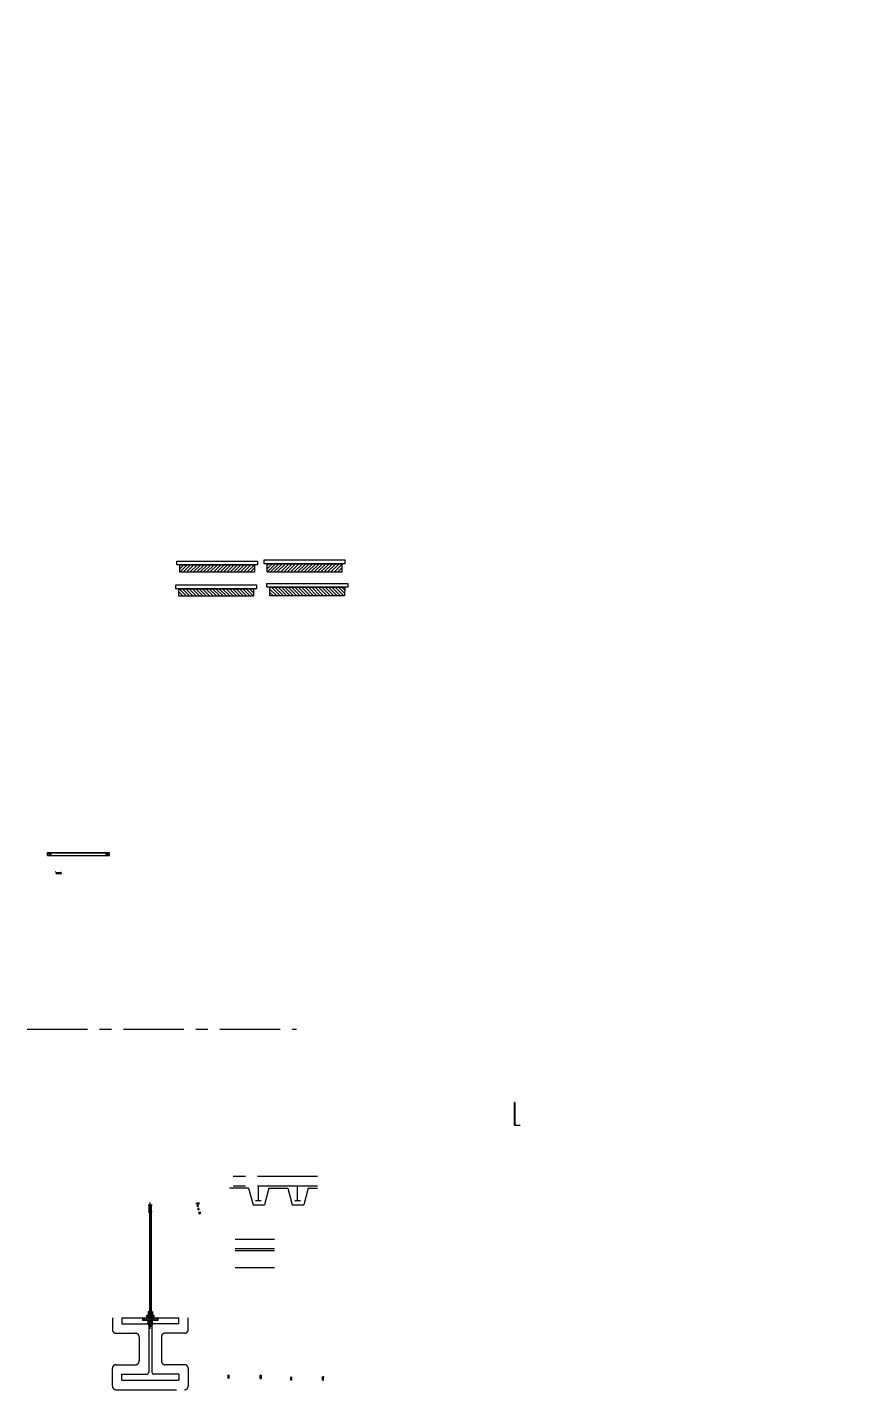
# Model space of a CAD drawing. Header units: millimetres. Extents: x -855187 to 47266, y -116283 to 213088.
# Drawn here: x -65277 to 47266, y -35444 to 147081 of the extents above; entities that cross this region are included whole.
import ezdxf

# ---------------------------------------------------------------- set-up
doc = ezdxf.new("R2010")
doc.units = ezdxf.units.MM
doc.header["$LTSCALE"] = 10
doc.header["$PDMODE"] = 35
doc.header["$PDSIZE"] = 5
for name, pattern in [('CENTER', [50.8, 31.75, -6.35, 6.35, -6.35]), ('HIDDEN', [9.525, 6.35, -3.175]), ('PHANTOM', [63.5, 31.75, -6.35, 6.35, -6.35, 6.35, -6.35])]:
    doc.linetypes.add(name, pattern=pattern)
for name, color, linetype in [('_P16_製品', 4, 'Continuous'), ('_グラスウール', 2, 'BATTING'), ('_ハッチング', 5, 'Continuous'), ('_別途', 6, 'PHANTOM'), ('_吊下地', 40, 'Continuous'), ('_基準', 1, 'CENTER'), ('_製品', 4, 'Continuous'), ('_製品芯線', 1, 'CENTER'), ('_躯体', 8, 'Continuous')]:
    doc.layers.add(name, color=color, linetype=linetype)
doc.layers.add('_ポイント', color=1, linetype='Continuous', plot=False)
doc.linetypes.add('BATTING', pattern='A,0.00254,-2.54,[134,ltypeshp.shx,S=2.54,R=0,X=-2.54,Y=0],-5.08,[134,ltypeshp.shx,S=2.54,R=180,X=2.54,Y=0],-2.54', length=10.16254)
pattern_1 = [(45, (0, 0), (-67350, 67350), []), (45, (44900, 0), (-67350, 67350), [])]
pattern_2 = [(45, (258209.89, 5004.84), (-22.4506403, 22.4506403), [])]
pattern_3 = [(135, (256080.673, 4793.525), (-22.4506403, -22.4506403), [])]

# ---------------------------------------------------------------- blocks, each defined once
blk = doc.blocks.new('*U38')
at = {"layer": '_吊下地'}
for p, q in [((-29, 19), (798, 19)), ((-29, -21), (-29, 19)), ((-29, 14), (798, 14)), ((-5, 10), (-11, 1)), ((-11, 1), (-6, -9)), ((6, 9), (-5, 10)), ((6, 9), (11, -1)), ((761, 7), (755, -2)), ((772, 6), (761, 7)), ((772, 6), (776, -4)), ((798, -21), (798, 19)), ((-29, -21), (798, -21)), ((5, -10), (-6, -9)), ((11, -1), (5, -10)), ((755, -2), (759, -12)), ((770, -13), (759, -12)), ((776, -4), (770, -13))]:
    blk.add_line(p, q, dxfattribs=at)
at = {"layer": '_吊下地', "color": 6, "linetype": 'HIDDEN'}
for centre in [(0, 0), (765, -3)]:
    blk.add_circle(centre, 12, dxfattribs=at)
at = {"layer": '_吊下地'}
for centre, radius in [((0, 0), 9.5), ((0, 0), 6), ((766, -3), 9.5), ((766, -3), 6)]:
    blk.add_circle(centre, radius, dxfattribs=at)
at = {"layer": '_吊下地', "ltscale": 2}
for centre in [(0, 0), (765, -3)]:
    blk.add_circle(centre, 7, dxfattribs=at)
at = {"layer": '_基準'}
for p, q in [((13, -11), (-13, 11)), ((11, 13), (-11, -13)), ((779, -14), (752, 8)), ((776, 10), (755, -16))]:
    blk.add_line(p, q, dxfattribs=at)
blk = doc.blocks.new('FVBASE16')
at = {"layer": '_吊下地'}
h = blk.add_hatch(dxfattribs=at)
h.set_pattern_fill('ANSI31', color=6, scale=2, style=0)
h.set_pattern_definition([(45, (0, 0), (-2.24506, 2.24506), [])])
h.paths.add_polyline_path([(-18.5, 10), (0, 10), (0, 4), (-18.5, 4)])
h.paths.add_polyline_path([(0, 10), (18.5, 10), (18.5, 4), (0, 4)])
for p, q in [((-40, -15.5), (-40, 0)), ((-40, 0), (40, 0)), ((-11.8, 30.5), (-11.8, 22.6)), ((11.8, 22.6), (-11.8, 22.6)), ((-11.8, 20.9), (-11.8, 13)), ((11.8, 13), (-11.8, 13)), ((-8.8, 32.2), (8.9, 32.2)), ((-8.8, 22.6), (8.9, 22.6)), ((6, 0), (-6, 0)), ((-5.9, 30.5), (-5.9, 22.6)), ((-5.9, 20.9), (-5.9, 13)), ((5.9, 30.5), (5.9, 22.6)), ((5.9, 20.9), (5.9, 13)), ((11.8, 30.5), (11.8, 22.6)), ((11.8, 20.9), (11.8, 13)), ((40, -3), (37, 0)), ((40, 0), (40, -15.5)), ((40, -12.5), (-40, -12.5)), ((40, -15.5), (-40, -15.5)), ((-11.8, -23.4), (-11.8, -15.5)), ((-11.8, -33), (-11.8, -25.1)), ((11.8, -25.1), (-11.8, -25.1)), ((-8.8, -25.1), (8.9, -25.1)), ((-8.8, -34.7), (8.9, -34.7)), ((-5.9, -23.4), (-5.9, -15.5)), ((-5.9, -33), (-5.9, -25.1)), ((-4.8, -34.7), (-4.8, -43.7)), ((-4.8, -43.7), (4.8, -43.7)), ((-2.9, -44.7), (-4.8, -43.7)), ((-2.9, -44.7), (-2.9, -34.7)), ((-2.9, -44.7), (2.9, -44.7)), ((2.9, -44.7), (2.9, -34.7)), ((4.8, -43.7), (2.9, -44.7)), ((4.8, -34.7), (4.8, -43.7)), ((5.9, -23.4), (5.9, -15.5)), ((5.9, -33), (5.9, -25.1)), ((11.8, -23.4), (11.8, -15.5)), ((11.8, -33), (11.8, -25.1))]:
    blk.add_line(p, q, dxfattribs=at)
at = {"layer": '_吊下地', "color": 6}
for p, q in [((-25.8, -12.5), (-38.3, 0)), ((-12.3, -12.5), (-24.8, 0)), ((1.2, -12.5), (-11.3, 0)), ((-6, 4), (6, 4)), ((14.6, -12.5), (2.1, 0)), ((28.1, -12.5), (15.6, 0)), ((40, -11.9), (28.1, 0)), ((-39.3, -12.5), (-40, -11.8))]:
    blk.add_line(p, q, dxfattribs=at)
at = {"layer": '_吊下地'}
for points in [[(18.5, 10), (-18.5, 10), (-18.5, 13), (18.5, 13)], [(18.5, 4), (-18.5, 4), (-18.5, 10), (18.5, 10)]]:
    blk.add_lwpolyline(points, close=True, dxfattribs=at)
at = {"layer": '_吊下地', "color": 6}
for points in [[(-7, 4), (-6, 4), (-6, 0), (-7, 0)], [(6, 4), (7, 4), (7, 0), (6, 0)]]:
    blk.add_lwpolyline(points, close=True, dxfattribs=at)
at = {"layer": '_吊下地'}
for centre, radius, start, end in [((-8.8, 28.8), 3.4, 29.99517, 150.00487), ((-8.8, 19.2), 3.4, 29.99517, 150.00487), ((0, 21.2), 11, 57.79349, 122.20649), ((0, 11.6), 11, 57.79349, 122.20649), ((8.9, 28.8), 3.4, 30.17308, 150.18278), ((8.9, 19.2), 3.4, 30.17308, 150.18278), ((-8.8, -21.7), 3.4, 209.99513, 330.00483), ((-8.8, -31.3), 3.4, 209.99513, 330.00483), ((0, -14.1), 11, 237.79351, 302.20651), ((0, -23.7), 11, 237.79351, 302.20651), ((8.9, -21.7), 3.4, 209.81722, 329.82692), ((8.9, -31.3), 3.4, 209.81722, 329.82692)]:
    blk.add_arc(centre, radius, start, end, dxfattribs=at)
at = {"layer": '_基準'}
blk.add_line((0, -50.7), (0, 48.1), dxfattribs=at)
blk = doc.blocks.new('FVBASE17')
at = {"layer": '_吊下地', "linetype": 'HIDDEN'}
for p, q in [((-8.2, 37.8), (-7.4, 39)), ((-8.2, 37.8), (-2.6, 38.8)), ((-6, 25.5), (-8.2, 37.8)), ((-7.4, 39), (-2.7, 39.8)), ((-7, 1), (7, 1)), ((-7, 0), (-7, 1)), ((-6, 4), (-6, 25.5)), ((-6, 4), (6, 4)), ((-0.3, 26), (-2.7, 39.8)), ((-0.3, 26), (0.3, 26)), ((0.3, 26), (2.7, 39.8)), ((2.6, 38.8), (8.2, 37.8)), ((2.7, 39.8), (7.4, 39)), ((6, 25.5), (8.2, 37.8)), ((6, 4), (6, 25.5)), ((7, 0), (7, 1)), ((7.4, 39), (8.2, 37.8))]:
    blk.add_line(p, q, dxfattribs=at)
at = {"layer": '_吊下地'}
blk.add_line((-7, 0), (7, 0), dxfattribs=at)
at = {"layer": '_吊下地', "linetype": 'HIDDEN'}
for centre, start, end in [((-11.6, 4.2), 325.26993, 357.86017), ((11.6, 4.2), 182.13983, 214.73007)]:
    blk.add_arc(centre, 5.64, start, end, dxfattribs=at)
blk = doc.blocks.new('*U295')
at = {"layer": '_別途'}
for p, q in [((-200, 0), (-200, -62)), ((200, -62), (200, 0)), ((-180, -82), (-78.5, -82)), ((-58.5, -102), (-58.5, -185)), ((58.5, -102), (58.5, -192.3)), ((180, -82), (78.5, -82)), ((-58.5, -185), (-58.5, -228)), ((58.5, -185), (58.5, -228)), ((-200, -360), (-200, -268)), ((-180, -248), (-78.5, -248)), ((180, -248), (78.5, -248)), ((200, -268), (200, -360)), ((-180, -380), (180, -380))]:
    blk.add_line(p, q, dxfattribs=at)
for centre, start, end in [((-180, -62), 180, 270), ((180, -62), 270, 0), ((-78.5, -102), 0, 90), ((78.5, -102), 90, 180), ((-180, -268), 90, 180), ((-78.5, -228), 270, 0), ((78.5, -228), 180, 270), ((180, -268), 0, 90), ((-180, -360), 180, 270), ((180, -360), 270, 0)]:
    blk.add_arc(centre, 20, start, end, dxfattribs=at)
at = {"layer": '_吊下地'}
for p, q in [((-4.8, 557), (-4.8, 32.2)), ((-2.9, 32.2), (-2.9, 557)), ((2.9, 32.2), (2.9, 557)), ((4.8, 557), (4.8, 32.2))]:
    blk.add_line(p, q, dxfattribs=at)
at = {"layer": '_基準'}
blk.add_line((0, -59.1), (0, 607.3), dxfattribs=at)
at = {"layer": '_躯体'}
for p, q in [((-150, 0), (-150, -32)), ((-150, 0), (150, 0)), ((-150, -32), (-19.5, -32)), ((-8.5, -43), (-8.5, -185)), ((8.5, -43), (8.5, -185)), ((150, -32), (19.5, -32)), ((150, -32), (150, 0)), ((-8.5, -185), (-8.5, -287)), ((8.5, -185), (8.5, -287)), ((-150, -298), (-19.5, -298)), ((-150, -330), (-150, -298)), ((-150, -330), (150, -330)), ((150, -298), (19.5, -298)), ((150, -298), (150, -330))]:
    blk.add_line(p, q, dxfattribs=at)
for centre, start, end in [((-19.5, -43), 0, 90), ((19.5, -43), 90, 180), ((-19.5, -287), 270, 0), ((19.5, -287), 180, 270)]:
    blk.add_arc(centre, 11, start, end, dxfattribs=at)
at = {"layer": '_吊下地'}
for name, p in [('FVBASE17', (0, 557)), ('FVBASE16', (0, 0))]:
    blk.add_blockref(name, p, dxfattribs=at)
blk = doc.blocks.new('*U191')
at = {"layer": '_別途'}
for p, q in [((207, 60), (0, 60)), ((207, 10), (0, 10)), ((0, 0), (100, 0)), ((100, 0), (123.5, -88)), ((151.5, -65), (151.5, 10)), ((207, 0), (183.5, -88)), ((123.5, -88), (183.5, -88)), ((136.5, -65), (166.5, -65))]:
    blk.add_line(p, q, dxfattribs=at)
blk = doc.blocks.new('*U190')
at = {"layer": '_別途'}
for p, q in [((207, 60), (0, 60)), ((207, 10), (0, 10)), ((207, 0), (0, 0)), ((0, -88), (207, -88))]:
    blk.add_line(p, q, dxfattribs=at)
blk = doc.blocks.new('SAN_DEKKI_Y2')
at = {"layer": '_別途'}
for p, q in [((207, 60), (-100, 60)), ((51.5, 10), (-100, 10)), ((-100, 0), (0, 0)), ((0, 0), (23.5, -88)), ((51.5, -65), (51.5, 10)), ((207, 10), (51.5, 10)), ((107, 0), (83.5, -88)), ((107, 0), (207, 0)), ((23.5, -88), (83.5, -88)), ((36.5, -65), (66.5, -65))]:
    blk.add_line(p, q, dxfattribs=at)
blk = doc.blocks.new('*U188')
at = {"layer": '_別途'}
for p, q in [((464, 60), (0, 60)), ((464, 10), (0, 10)), ((100, 0), (0, 0)), ((100, 0), (123.5, -88)), ((151.5, -65), (151.5, 10)), ((207, 0), (183.5, -88)), ((207, 0), (257, 0)), ((257, 0), (307, 0)), ((307, 0), (330.5, -88)), ((358.5, -65), (358.5, 10)), ((414, 0), (390.5, -88)), ((414, 0), (464, 0)), ((123.5, -88), (183.5, -88)), ((136.5, -65), (166.5, -65)), ((330.5, -88), (390.5, -88)), ((343.5, -65), (373.5, -65))]:
    blk.add_line(p, q, dxfattribs=at)
blk = doc.blocks.new('*U185')
at = {"layer": '_別途'}
for p, q in [((464, 60), (0, 60)), ((464, 10), (0, 10)), ((100, 0), (0, 0)), ((100, 0), (123.5, -88)), ((151.5, -65), (151.5, 10)), ((207, 0), (183.5, -88)), ((207, 0), (307, 0)), ((307, 0), (330.5, -88)), ((358.5, -65), (358.5, 10)), ((414, 0), (390.5, -88)), ((414, 0), (464, 0)), ((136.5, -65), (166.5, -65)), ((343.5, -65), (373.5, -65)), ((123.5, -88), (183.5, -88)), ((330.5, -88), (390.5, -88))]:
    blk.add_line(p, q, dxfattribs=at)
blk = doc.blocks.new('*U194')
at = {"layer": '_別途'}
for p, q in [((207, 60), (0, 60)), ((207, 10), (0, 10)), ((207, 0), (0, 0)), ((0, -88), (207, -88))]:
    blk.add_line(p, q, dxfattribs=at)
blk = doc.blocks.new('*U96')
at = {"layer": '_吊下地'}
for p, q in [((-29, -21), (-29, 19)), ((-29, 19), (712, 19)), ((-29, 14), (712, 14)), ((-5, 10), (-11, 1)), ((-11, 1), (-6, -9)), ((6, 9), (-5, 10)), ((6, 9), (11, -1)), ((678, 10), (672, 1)), ((672, 1), (676, -9)), ((689, 9), (678, 10)), ((689, 9), (694, -1)), ((712, -21), (712, 19)), ((-29, -21), (712, -21)), ((5, -10), (-6, -9)), ((11, -1), (5, -10)), ((687, -10), (676, -9)), ((694, -1), (687, -10))]:
    blk.add_line(p, q, dxfattribs=at)
at = {"layer": '_吊下地', "color": 6, "linetype": 'HIDDEN'}
for centre in [(0, 0), (683, 0)]:
    blk.add_circle(centre, 12, dxfattribs=at)
at = {"layer": '_吊下地'}
for centre, radius in [((0, 0), 9.5), ((0, 0), 6), ((683, 0), 9.5), ((683, 0), 6)]:
    blk.add_circle(centre, radius, dxfattribs=at)
at = {"layer": '_吊下地', "ltscale": 2}
for centre in [(0, 0), (683, 0)]:
    blk.add_circle(centre, 7, dxfattribs=at)
at = {"layer": '_基準'}
for p, q in [((13, -11), (-13, 11)), ((11, 13), (-11, -13)), ((696, -11), (670, 11)), ((694, 13), (672, -13))]:
    blk.add_line(p, q, dxfattribs=at)
blk = doc.blocks.new('P18_POINT_FOR_SAG_ROD')
at = {"layer": '_吊下地'}
for p, q in [((-5, 10), (-11, 1)), ((-11, 1), (-6, -9)), ((6, 9), (-5, 10)), ((6, 9), (11, -1)), ((5, -10), (-6, -9)), ((11, -1), (5, -10))]:
    blk.add_line(p, q, dxfattribs=at)
at = {"layer": '_吊下地', "color": 6, "linetype": 'HIDDEN'}
blk.add_circle((0, 0), 12, dxfattribs=at)
at = {"layer": '_吊下地'}
for radius in [9.5, 6]:
    blk.add_circle((0, 0), radius, dxfattribs=at)
at = {"layer": '_吊下地', "ltscale": 2}
blk.add_circle((0, 0), 7, dxfattribs=at)
at = {"layer": '_基準'}
for p, q in [((13, -11), (-13, 11)), ((11, 13), (-11, -13))]:
    blk.add_line(p, q, dxfattribs=at)
blk = doc.blocks.new('PARTITION_SUPPORTING_SAGROD_L')
at = {"layer": '_吊下地'}
for p, q in [((-29, -21), (-29, 19)), ((-29, 19), (712, 19)), ((-29, 14), (712, 14)), ((-5, 10), (-11, 1)), ((-11, 1), (-6, -9)), ((6, 9), (-5, 10)), ((6, 9), (11, -1)), ((678, 10), (672, 1)), ((672, 1), (676, -9)), ((689, 9), (678, 10)), ((689, 9), (694, -1)), ((712, -21), (712, 19)), ((-29, -21), (712, -21)), ((5, -10), (-6, -9)), ((11, -1), (5, -10)), ((687, -10), (676, -9)), ((694, -1), (687, -10))]:
    blk.add_line(p, q, dxfattribs=at)
at = {"layer": '_吊下地', "color": 6, "linetype": 'HIDDEN'}
for centre in [(0, 0), (683, 0)]:
    blk.add_circle(centre, 12, dxfattribs=at)
at = {"layer": '_吊下地'}
for centre, radius in [((0, 0), 9.5), ((0, 0), 6), ((683, 0), 9.5), ((683, 0), 6)]:
    blk.add_circle(centre, radius, dxfattribs=at)
at = {"layer": '_吊下地', "ltscale": 2}
for centre in [(0, 0), (683, 0)]:
    blk.add_circle(centre, 7, dxfattribs=at)
at = {"layer": '_基準'}
for p, q in [((13, -11), (-13, 11)), ((11, 13), (-11, -13)), ((696, -11), (670, 11)), ((694, 13), (672, -13))]:
    blk.add_line(p, q, dxfattribs=at)
blk = doc.blocks.new('P18_HORIZONTAL_SUPPORT_SAG_ROD')
at = {"layer": '_吊下地'}
for p, q in [((-29, -21), (-29, 19)), ((-29, 19), (712, 19)), ((-29, 14), (712, 14)), ((-5, 10), (-11, 1)), ((-11, 1), (-6, -9)), ((6, 9), (-5, 10)), ((6, 9), (11, -1)), ((678, 10), (672, 1)), ((672, 1), (676, -9)), ((689, 9), (678, 10)), ((689, 9), (694, -1)), ((712, -21), (712, 19)), ((-29, -21), (712, -21)), ((5, -10), (-6, -9)), ((11, -1), (5, -10)), ((687, -10), (676, -9)), ((694, -1), (687, -10))]:
    blk.add_line(p, q, dxfattribs=at)
at = {"layer": '_吊下地', "color": 6, "linetype": 'HIDDEN'}
for centre in [(0, 0), (683, 0)]:
    blk.add_circle(centre, 12, dxfattribs=at)
at = {"layer": '_吊下地'}
for centre, radius in [((0, 0), 9.5), ((0, 0), 6), ((683, 0), 9.5), ((683, 0), 6)]:
    blk.add_circle(centre, radius, dxfattribs=at)
at = {"layer": '_吊下地', "ltscale": 2}
for centre in [(0, 0), (683, 0)]:
    blk.add_circle(centre, 7, dxfattribs=at)
at = {"layer": '_基準'}
for p, q in [((13, -11), (-13, 11)), ((11, 13), (-11, -13)), ((696, -11), (670, 11)), ((694, 13), (672, -13))]:
    blk.add_line(p, q, dxfattribs=at)
blk = doc.blocks.new('PARTITION_RAIL_SUPPORT_FRONT_VIEW_85S_LEFT_RIGHT')
at = {"layer": '_ハッチング'}
h = blk.add_hatch(dxfattribs=at)
h.set_pattern_fill('ANSI31', color=4, scale=10)
h.set_pattern_definition(pattern_2)
h.paths.add_polyline_path([(0, 100), (0, 0), (1000, 0), (1000, 100)])
at = {"layer": '_P16_製品'}
for points in [[(1041, 100), (-41, 100), (-41, 150), (1041, 150)], [(1000, 100), (1000, 0), (0, 0), (0, 100)]]:
    blk.add_lwpolyline(points, close=True, dxfattribs=at)
blk = doc.blocks.new('PARTITION_RAIL_SUPPORT_FRONT_VIEW_100H_LEFT_RIGHT')
at = {"layer": '_ハッチング'}
h = blk.add_hatch(dxfattribs=at)
h.set_pattern_fill('ANSI31', color=4, scale=10)
h.set_pattern_definition(pattern_2)
h.paths.add_polyline_path([(1000, 0), (1000, 115), (0, 115), (0, 0)])
at = {"layer": '_P16_製品'}
for points in [[(1041, 115), (-41, 115), (-41, 165), (1041, 165)], [(1000, 115), (1000, 0), (0, 0), (0, 115)]]:
    blk.add_lwpolyline(points, close=True, dxfattribs=at)
blk = doc.blocks.new('PARTITION_RAIL_SUPPORT_FRONT_VIEW_85S_RIGHT_LEFT')
at = {"layer": '_ハッチング'}
h = blk.add_hatch(dxfattribs=at)
h.set_pattern_fill('ANSI31', color=4, scale=10, angle=90)
h.set_pattern_definition(pattern_3)
h.paths.add_polyline_path([(1000, 0), (1000, 100), (0, 100), (0, 0)])
at = {"layer": '_P16_製品'}
for points in [[(1041, 100), (-41, 100), (-41, 150), (1041, 150)], [(1000, 100), (1000, 0), (0, 0), (0, 100)]]:
    blk.add_lwpolyline(points, close=True, dxfattribs=at)
blk = doc.blocks.new('PARTITION_RAIL_SUPPORT_FRONT_VIEW_100H_RIGHT_LEFT')
at = {"layer": '_ハッチング'}
h = blk.add_hatch(dxfattribs=at)
h.set_pattern_fill('ANSI31', color=4, scale=10, angle=90)
h.set_pattern_definition(pattern_3)
h.paths.add_polyline_path([(1000, 0), (1001, 115), (0, 115), (0, 0)])
at = {"layer": '_P16_製品'}
for points in [[(1041, 115), (-41, 115), (-41, 165), (1041, 165)], [(1001, 115), (1000, 0), (0, 0), (0, 115)]]:
    blk.add_lwpolyline(points, close=True, dxfattribs=at)
blk = doc.blocks.new('*U108')
at = {"layer": '_別途'}
h = blk.add_hatch(dxfattribs=at)
h.set_pattern_fill('AR-SAND', color=256, scale=0.2, style=0)
h.paths.add_polyline_path([(-59, 457), (-46, 457), (-46, 332), (-59, 332)])
h = blk.add_hatch(dxfattribs=at)
h.set_pattern_fill('AR-SAND', color=256, scale=0.2, style=0)
h.paths.add_polyline_path([(-59, 0), (-46, 0), (-46, 322), (-59, 322)])
h = blk.add_hatch(dxfattribs=at)
h.set_pattern_fill('AR-SAND', color=256, scale=0.2, style=0)
h.paths.add_polyline_path([(-46, 457), (-34, 457), (-34, 332), (-46, 332)])
h = blk.add_hatch(dxfattribs=at)
h.set_pattern_fill('AR-SAND', color=256, scale=0.2, style=0)
h.paths.add_polyline_path([(-46, 0), (-34, 0), (-34, 322), (-46, 322)])
h = blk.add_hatch(dxfattribs=at)
h.set_pattern_fill('AR-SAND', color=256, scale=0.2, style=0)
h.paths.add_polyline_path([(34, 457), (46, 457), (46, 332), (34, 332)])
h = blk.add_hatch(dxfattribs=at)
h.set_pattern_fill('AR-SAND', color=256, scale=0.2, style=0)
h.paths.add_polyline_path([(34, 0), (46, 0), (46, 322), (34, 322)])
h = blk.add_hatch(dxfattribs=at)
h.set_pattern_fill('AR-SAND', color=256, scale=0.2, style=0)
h.paths.add_polyline_path([(46, 457), (59, 457), (59, 332), (46, 332)])
h = blk.add_hatch(dxfattribs=at)
h.set_pattern_fill('AR-SAND', color=256, scale=0.2, style=0)
h.paths.add_polyline_path([(46, 0), (59, 0), (59, 322), (46, 322)])
at = {"layer": '_グラスウール', "ltscale": 4}
for points in [[(0, 332), (0, 457), (0, 457)], [(0, 0), (0, 322), (0, 322)]]:
    blk.add_lwpolyline(points, dxfattribs=at)
at = {"layer": '_ポイント'}
blk.add_point((0, 457), dxfattribs=at)
at = {"layer": '_別途'}
for p, q in [((-59, 332), (-59, 457)), ((-59, 0), (-59, 322)), ((-46, 332), (-46, 457)), ((-46, 0), (-46, 322)), ((-34, 332), (-34, 457)), ((-34, 0), (-34, 322)), ((34, 332), (34, 457)), ((34, 0), (34, 322)), ((46, 0), (46, 322)), ((59, 332), (59, 457)), ((59, 0), (59, 322))]:
    blk.add_line(p, q, dxfattribs=at)
at = {"layer": '_製品'}
blk.add_line((46, 332), (46, 457), dxfattribs=at)
at = {"layer": 'Defpoints', "ltscale": 2}
for points in [[(-59, 457), (-46, 457), (-46, 332), (-59, 332)], [(-59, 0), (-46, 0), (-46, 322), (-59, 322)], [(-46, 457), (-34, 457), (-34, 332), (-46, 332)], [(-46, 0), (-34, 0), (-34, 322), (-46, 322)], [(34, 457), (46, 457), (46, 332), (34, 332)], [(34, 0), (46, 0), (46, 322), (34, 322)], [(46, 457), (59, 457), (59, 332), (46, 332)], [(46, 0), (59, 0), (59, 322), (46, 322)]]:
    blk.add_lwpolyline(points, close=True, dxfattribs=at)
blk = doc.blocks.new('BOLT')
at = {"layer": '_ポイント'}
blk.add_point((0, 0), dxfattribs=at)
at = {"layer": '_製品'}
for p, q in [((0, 10.969464), (-9.5, 5.484637)), ((-9.5, 5.484637), (-9.5, -5.484636)), ((0, 10.969464), (9.5, 5.484636)), ((9.5, 5.484636), (9.5, -5.484637)), ((-9.5, -5.484636), (0, -10.969464)), ((9.5, -5.484637), (0, -10.969464))]:
    blk.add_line(p, q, dxfattribs=at)
for radius in [9.5, 6]:
    blk.add_circle((0, 0), radius, dxfattribs=at)
blk = doc.blocks.new('ピース')
at = {"layer": '_製品', "ltscale": 2}
for p, q in [((-31, -50), (-31, 0)), ((-31, 0), (31, 0)), ((31, -50), (31, 0)), ((-31, -6), (31, -6)), ((-31, -50), (31, -50))]:
    blk.add_line(p, q, dxfattribs=at)
blk = doc.blocks.new('65ﾗﾝﾅｰ')
at = {"layer": '_製品', "ltscale": 2}
for p, q in [((-33.5, 40), (-33.5, 0)), ((-33.5, 40), (-32.7, 40)), ((-33.5, 0), (33.5, 0)), ((-32.7, 40), (-32.7, 0.8)), ((-32.7, 0.8), (32.7, 0.8)), ((32.7, 40), (32.7, 0.8)), ((33.5, 40), (32.7, 40)), ((33.5, 0), (33.5, 40))]:
    blk.add_line(p, q, dxfattribs=at)
blk = doc.blocks.new('*U110')
at = {"layer": '_製品'}
h = blk.add_hatch(dxfattribs=at)
h.set_pattern_fill('AR-SAND', color=256, scale=0.2, style=0)
h.set_pattern_definition([(37.5, (-647.514, -1076.187), (-0.320006, 9.788265), [0, -7.7216, 0, -8.636, 0, -8.255]), (7.5, (-647.514, -1076.187), (8.99047, 14.3365), [0, -4.1656, 0, -6.9596, 0, -2.667]), (327.5, (-653.762, -1076.187), (15.819847, 0.028744), [0, -2.54, 0, -9.144, 0, -11.938]), (317.5, (-653.762, -1076.187), (15.27113, 4.45859), [0, -1.27, 0, -5.9944, 0, -6.858])])
h.paths.add_polyline_path([(-59, 457), (-46, 457), (-46, 332), (-59, 332)])
h = blk.add_hatch(dxfattribs=at)
h.set_pattern_fill('AR-SAND', color=256, scale=0.2, style=0)
h.set_pattern_definition([(37.5, (-647.514, -1061.168), (-0.320006, 9.788265), [0, -7.7216, 0, -8.636, 0, -8.255]), (7.5, (-647.514, -1061.168), (8.99047, 14.3365), [0, -4.1656, 0, -6.9596, 0, -2.667]), (327.5, (-653.762, -1061.168), (15.819847, 0.028744), [0, -2.54, 0, -9.144, 0, -11.938]), (317.5, (-653.762, -1061.168), (15.27113, 4.45859), [0, -1.27, 0, -5.9944, 0, -6.858])])
h.paths.add_polyline_path([(-59, 0), (-46, 0), (-46, 322), (-59, 322)])
h = blk.add_hatch(dxfattribs=at)
h.set_pattern_fill('AR-SAND', color=256, scale=0.2, style=0)
h.set_pattern_definition([(37.5, (-635.014, -1076.187), (-0.320006, 9.788265), [0, -7.7216, 0, -8.636, 0, -8.255]), (7.5, (-635.014, -1076.187), (8.99047, 14.3365), [0, -4.1656, 0, -6.9596, 0, -2.667]), (327.5, (-641.262, -1076.187), (15.819847, 0.028744), [0, -2.54, 0, -9.144, 0, -11.938]), (317.5, (-641.262, -1076.187), (15.27113, 4.45859), [0, -1.27, 0, -5.9944, 0, -6.858])])
h.paths.add_polyline_path([(-46, 457), (-34, 457), (-34, 332), (-46, 332)])
h = blk.add_hatch(dxfattribs=at)
h.set_pattern_fill('AR-SAND', color=256, scale=0.2, style=0)
h.set_pattern_definition([(37.5, (-635.014, -1061.168), (-0.320006, 9.788265), [0, -7.7216, 0, -8.636, 0, -8.255]), (7.5, (-635.014, -1061.168), (8.99047, 14.3365), [0, -4.1656, 0, -6.9596, 0, -2.667]), (327.5, (-641.262, -1061.168), (15.819847, 0.028744), [0, -2.54, 0, -9.144, 0, -11.938]), (317.5, (-641.262, -1061.168), (15.27113, 4.45859), [0, -1.27, 0, -5.9944, 0, -6.858])])
h.paths.add_polyline_path([(-46, 0), (-34, 0), (-34, 322), (-46, 322)])
h = blk.add_hatch(dxfattribs=at)
h.set_pattern_fill('AR-SAND', color=256, scale=0.2, style=0)
h.set_pattern_definition([(37.5, (-670.014, -1076.187), (-0.320006, 9.788265), [0, -7.7216, 0, -8.636, 0, -8.255]), (7.5, (-670.014, -1076.187), (8.99047, 14.3365), [0, -4.1656, 0, -6.9596, 0, -2.667]), (327.5, (-676.262, -1076.187), (15.819847, 0.028744), [0, -2.54, 0, -9.144, 0, -11.938]), (317.5, (-676.262, -1076.187), (15.27113, 4.45859), [0, -1.27, 0, -5.9944, 0, -6.858])])
h.paths.add_polyline_path([(34, 457), (46, 457), (46, 332), (34, 332)])
h = blk.add_hatch(dxfattribs=at)
h.set_pattern_fill('AR-SAND', color=256, scale=0.2, style=0)
h.set_pattern_definition([(37.5, (-670.014, -1061.187), (-0.320006, 9.788265), [0, -7.7216, 0, -8.636, 0, -8.255]), (7.5, (-670.014, -1061.187), (8.99047, 14.3365), [0, -4.1656, 0, -6.9596, 0, -2.667]), (327.5, (-676.262, -1061.187), (15.819847, 0.028744), [0, -2.54, 0, -9.144, 0, -11.938]), (317.5, (-676.262, -1061.187), (15.27113, 4.45859), [0, -1.27, 0, -5.9944, 0, -6.858])])
h.paths.add_polyline_path([(34, 0), (46, 0), (46, 322), (34, 322)])
h = blk.add_hatch(dxfattribs=at)
h.set_pattern_fill('AR-SAND', color=256, scale=0.2, style=0)
h.set_pattern_definition([(37.5, (-657.514, -1076.187), (-0.320006, 9.788265), [0, -7.7216, 0, -8.636, 0, -8.255]), (7.5, (-657.514, -1076.187), (8.99047, 14.3365), [0, -4.1656, 0, -6.9596, 0, -2.667]), (327.5, (-663.762, -1076.187), (15.819847, 0.028744), [0, -2.54, 0, -9.144, 0, -11.938]), (317.5, (-663.762, -1076.187), (15.27113, 4.45859), [0, -1.27, 0, -5.9944, 0, -6.858])])
h.paths.add_polyline_path([(46, 457), (59, 457), (59, 332), (46, 332)])
h = blk.add_hatch(dxfattribs=at)
h.set_pattern_fill('AR-SAND', color=256, scale=0.2, style=0)
h.set_pattern_definition([(37.5, (-657.514, -1061.187), (-0.320006, 9.788265), [0, -7.7216, 0, -8.636, 0, -8.255]), (7.5, (-657.514, -1061.187), (8.99047, 14.3365), [0, -4.1656, 0, -6.9596, 0, -2.667]), (327.5, (-663.762, -1061.187), (15.819847, 0.028744), [0, -2.54, 0, -9.144, 0, -11.938]), (317.5, (-663.762, -1061.187), (15.27113, 4.45859), [0, -1.27, 0, -5.9944, 0, -6.858])])
h.paths.add_polyline_path([(46, 0), (59, 0), (59, 322), (46, 322)])
at = {"layer": '_グラスウール', "ltscale": 4}
for points in [[(0, 332), (0, 457), (0, 457)], [(0, 0), (0, 322), (0, 322)]]:
    blk.add_lwpolyline(points, dxfattribs=at)
at = {"layer": '_ポイント'}
blk.add_point((0, 457), dxfattribs=at)
at = {"layer": '_製品'}
for p, q in [((-59, 332), (-59, 457)), ((-59, 0), (-59, 322)), ((-46, 332), (-46, 457)), ((-46, 457), (-34, 457)), ((-46, 0), (-46, 322)), ((-34, 0), (-46, 0)), ((-34, 332), (-34, 457)), ((-34, 0), (-34, 322)), ((34, 332), (34, 457)), ((34, 457), (46, 457)), ((34, 0), (34, 322)), ((46, 0), (34, 0)), ((46, 332), (46, 457)), ((46, 0), (46, 322)), ((59, 332), (59, 457)), ((59, 0), (59, 322))]:
    blk.add_line(p, q, dxfattribs=at)
at = {"layer": 'Defpoints', "ltscale": 2}
for points in [[(-59, 457), (-46, 457), (-46, 332), (-59, 332)], [(-59, 0), (-46, 0), (-46, 322), (-59, 322)], [(-46, 457), (-34, 457), (-34, 332), (-46, 332)], [(-46, 0), (-34, 0), (-34, 322), (-46, 322)], [(34, 457), (46, 457), (46, 332), (34, 332)], [(34, 0), (46, 0), (46, 322), (34, 322)], [(46, 457), (59, 457), (59, 332), (46, 332)], [(46, 0), (59, 0), (59, 322), (46, 322)]]:
    blk.add_lwpolyline(points, close=True, dxfattribs=at)
at = {"layer": '_製品'}
for name, p in [('65ﾗﾝﾅｰ', (0, 65)), ('ピース', (0, 65)), ('BOLT', (0, 40))]:
    blk.add_blockref(name, p, dxfattribs=at)
blk = doc.blocks.new('*U109')
at = {"layer": '_製品'}
h = blk.add_hatch(dxfattribs=at)
h.set_pattern_fill('AR-SAND', color=256, scale=0.2, style=0)
h.paths.add_polyline_path([(-46, 332), (-33, 332), (-33, 457), (-46, 457)])
h.paths.add_polyline_path([(-46, 0), (-33, 0), (-33, 322), (-46, 322)])
at = {"layer": '_製品', "ltscale": 2}
h = blk.add_hatch(dxfattribs=at)
h.set_pattern_fill('AR-SAND', color=256, scale=0.2, style=0)
h.paths.add_polyline_path([(34, 332), (46, 332), (46, 457), (34, 457)])
h.paths.add_polyline_path([(34, 0), (46, 0), (46, 322), (34, 322)])
at = {"layer": '_グラスウール', "ltscale": 4}
for points in [[(0, 332), (0, 457), (0, 457)], [(0, 0), (0, 322), (0, 322)]]:
    blk.add_lwpolyline(points, dxfattribs=at)
at = {"layer": '_ポイント', "ltscale": 2}
blk.add_point((0, 0), dxfattribs=at)
blk.add_point((0, 0), dxfattribs=at)
at = {"layer": '_製品', "ltscale": 2}
for p, q in [((-33, 457), (-46, 457)), ((-46, 457), (-46, 332)), ((-46, 0), (-46, 322)), ((-33, 0), (-46, 0)), ((-33, 332), (-33, 457)), ((-33, 322), (-33, 0)), ((46, 457), (34, 457)), ((34, 457), (34, 332)), ((34, 322), (34, 0)), ((34, 0), (46, 0)), ((46, 332), (46, 457)), ((46, 0), (46, 322))]:
    blk.add_line(p, q, dxfattribs=at)
at = {"layer": 'Defpoints'}
for points in [[(-46, 332), (-46, 457), (-33, 457), (-33, 332)], [(-33, 322), (-33, 0), (-46, 0), (-46, 322)], [(34, 332), (34, 457), (46, 457), (46, 332)], [(46, 322), (46, 0), (34, 0), (34, 322)]]:
    blk.add_lwpolyline(points, close=True, dxfattribs=at)
at = {"layer": '_製品'}
for name, p in [('65ﾗﾝﾅｰ', (0, 65)), ('ピース', (0, 65)), ('BOLT', (0, 40))]:
    blk.add_blockref(name, p, dxfattribs=at)
blk = doc.blocks.new('*U107')
at = {"layer": '_別途'}
h = blk.add_hatch(dxfattribs=at)
h.set_pattern_fill('AR-SAND', color=256, scale=0.2, style=0)
h.paths.add_polyline_path([(-46, 332), (-33, 332), (-33, 457), (-46, 457)])
h.paths.add_polyline_path([(-46, 0), (-33, 0), (-33, 322), (-46, 322)])
h = blk.add_hatch(dxfattribs=at)
h.set_pattern_fill('AR-SAND', color=256, scale=0.2, style=0)
h.paths.add_polyline_path([(34, 332), (46, 332), (46, 457), (34, 457)])
h.paths.add_polyline_path([(34, 0), (46, 0), (46, 322), (34, 322)])
at = {"layer": '_グラスウール', "ltscale": 4}
for points in [[(0, 332), (0, 457), (0, 457)], [(0, 0), (0, 322), (0, 322)]]:
    blk.add_lwpolyline(points, dxfattribs=at)
at = {"layer": '_ポイント', "ltscale": 2}
blk.add_point((0, 0), dxfattribs=at)
blk.add_point((0, 0), dxfattribs=at)
at = {"layer": '_別途'}
for p, q in [((-46, 457), (-46, 332)), ((-46, 0), (-46, 322)), ((-33, 332), (-33, 457)), ((-33, 322), (-33, 0)), ((34, 457), (34, 332)), ((34, 322), (34, 0)), ((46, 332), (46, 457)), ((46, 0), (46, 322))]:
    blk.add_line(p, q, dxfattribs=at)
at = {"layer": 'Defpoints'}
for points in [[(-46, 332), (-46, 457), (-33, 457), (-33, 332)], [(-33, 322), (-33, 0), (-46, 0), (-46, 322)], [(34, 332), (34, 457), (46, 457), (46, 332)], [(46, 322), (46, 0), (34, 0), (34, 322)]]:
    blk.add_lwpolyline(points, close=True, dxfattribs=at)
blk = doc.blocks.new('P_LINE')
at = {"layer": '_製品芯線'}
blk.add_line((0, 0), (1418.6, 0), dxfattribs=at)
blk = doc.blocks.new('*U119')
at = {"layer": '_P16_製品'}
for p, q in [((-31, 0), (-31, 25)), ((0, 25), (0, 0)), ((0, 0), (-31, 0))]:
    blk.add_line(p, q, dxfattribs=at)
for points in [[(0, 3025), (0, 3055), (-31, 3055)], [(-31, 25), (-31, 3025), (0, 3025), (0, 25)]]:
    blk.add_lwpolyline(points, dxfattribs=at)

msp = doc.modelspace()

# ---------------------------------------------------------------- hatches: boundary and pattern name
at = {"layer": '_ハッチング'}
h = msp.add_hatch(dxfattribs=at)
h.set_pattern_fill('ANSI32', color=256, scale=100, style=0)
h.set_pattern_definition([(45, (-25400, 144450), (-67350, 67350), []), (45, (19500, 144450), (-67350, 67350), [])])
h.paths.add_polyline_path([(-24433, 147081), (-25363, 147081), (-25363, 146931), (-24433, 146931)])
h = msp.add_hatch(dxfattribs=at)
h.set_pattern_fill('ANSI32', color=256, scale=100, style=0)
h.set_pattern_definition([(45, (30130, 132670), (-67350, 67350), []), (45, (75040, 132670), (-67350, 67350), [])])
h.paths.add_polyline_path([(31099, 135297), (30169, 135297), (30169, 135147), (31099, 135147)])
h = msp.add_hatch(dxfattribs=at)
h.set_pattern_fill('ANSI32', color=256, scale=100, style=0)
h.set_pattern_definition(pattern_1)
h.paths.add_polyline_path([(47266, 95145), (47266, 95295), (46236, 95295), (46236, 95145)])
h = msp.add_hatch(dxfattribs=at)
h.set_pattern_fill('ANSI32', color=256, scale=100, style=0)
h.set_pattern_definition(pattern_1)
h.paths.add_polyline_path([(47266, 93680), (47266, 95145), (46236, 95145), (46236, 93680)])

# ---------------------------------------------------------------- block references
for name, p, xscale, yscale, zscale in [('PARTITION_RAIL_SUPPORT_FRONT_VIEW_85S_LEFT_RIGHT', (-44845, 74072), 10, 10, 10), ('PARTITION_RAIL_SUPPORT_FRONT_VIEW_100H_LEFT_RIGHT', (-33150, 74063), 10, 10, 10), ('PARTITION_RAIL_SUPPORT_FRONT_VIEW_85S_RIGHT_LEFT', (-44985, 70870), 10, 10, 10), ('PARTITION_RAIL_SUPPORT_FRONT_VIEW_100H_RIGHT_LEFT', (-32779, 70917), 10, 10, 10), ('*U38', (-62260, 36350), 10, 10, 10), ('*U96', (-61328, 33210), 0.03937007874015748, 0.03937007874015748, 0.03937007874015748), ('P_LINE', (-65277, 12851), 25.4, 25.4, 25.4), ('*U185', (-38183, -8422), 25.4, 25.4, 25.4), ('*U295', (-48804, -25792), 25.4, 25.4, 25.4), ('*U194', (-37427, -16823), 25.4, 25.4, 25.4)]:
    msp.add_blockref(name, p, dxfattribs=dict(xscale=xscale, yscale=yscale, zscale=zscale))
for name, p in [('P18_POINT_FOR_SAG_ROD', (-61481, 33928)), ('PARTITION_SUPPORTING_SAGROD_L', (-61404, 33850)), ('P18_HORIZONTAL_SUPPORT_SAG_ROD', (-61400, 33757)), ('*U119', (0, 0)), ('P18_HORIZONTAL_SUPPORT_SAG_ROD', (0, 0)), ('*U188', (-42694, -10507)), ('*U190', (-42563, -10762)), ('*U191', (-42483, -11236)), ('SAN_DEKKI_Y2', (-42233, -11771)), ('*U107', (-38341, -33916)), ('*U108', (-34021, -33929)), ('*U109', (-29946, -34151)), ('*U110', (-25691, -34145))]:
    msp.add_blockref(name, p)

doc.saveas('drawing.dxf')
